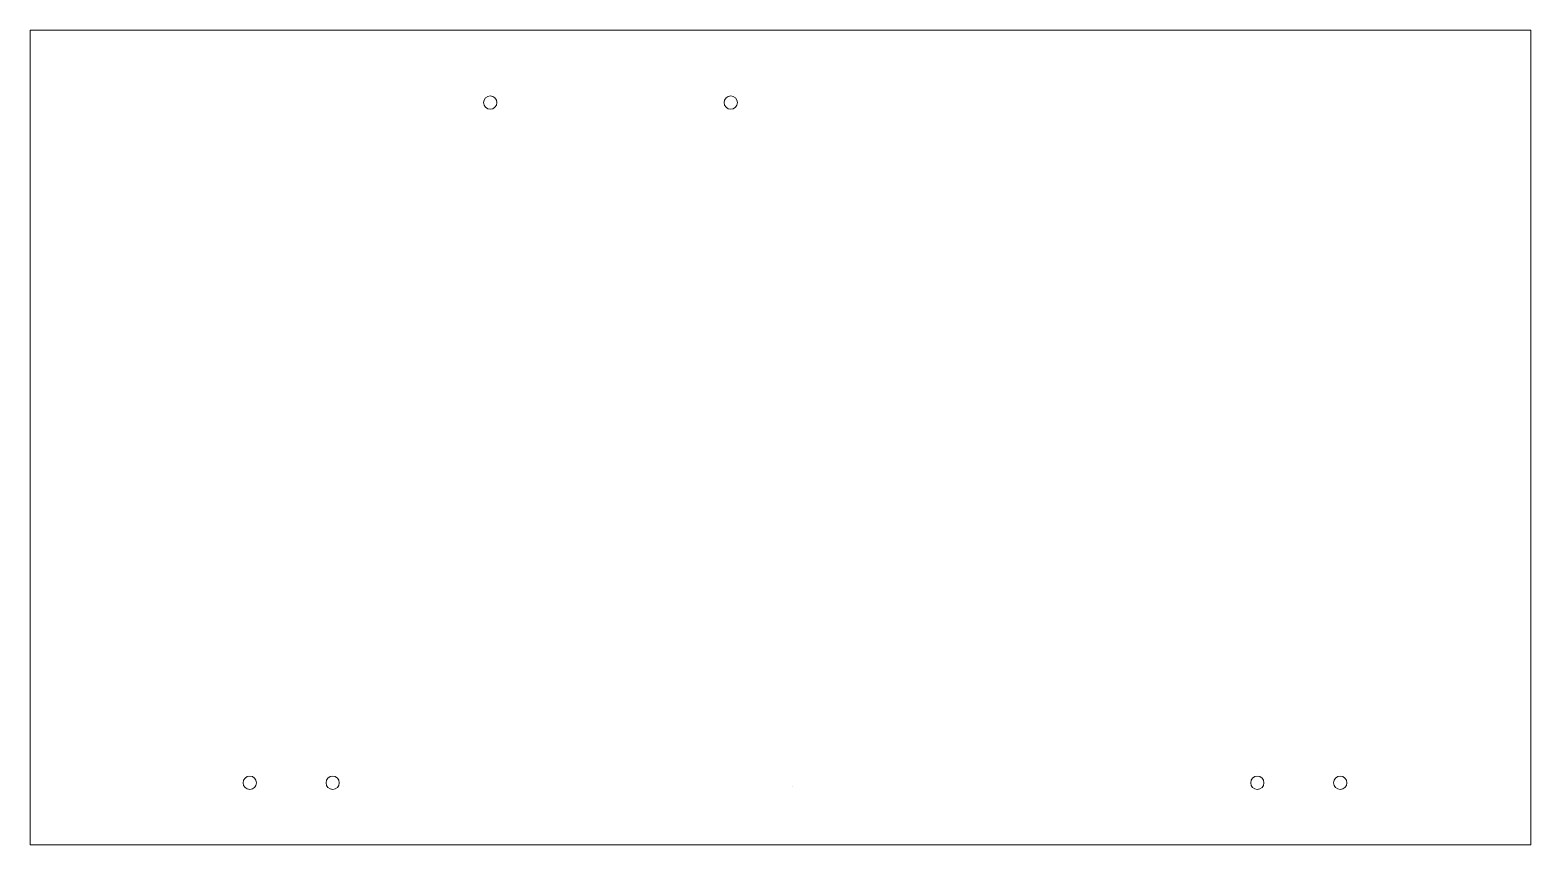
# Model space of a CAD drawing. Extents: x 0 to 362, y 0 to 197.
import ezdxf

# ---------------------------------------------------------------- set-up
doc = ezdxf.new("R2010")
doc.units = 0
doc.layers.add('ABDECKUNG', color=7, linetype='CONTINUOUS', lineweight=5)

msp = doc.modelspace()

# ---------------------------------------------------------------- linework, layer by layer
at = {"layer": 'ABDECKUNG', "color": 7, "true_color": 0xffffff}
for points in [[(0.141111, 0.141113), (0.141111, 196.641129), (362.141064, 196.641129), (362.141064, 0.141113), (0.141111, 0.141113), (0.141111, 0.141113), (0.141111, 0.141113), (0.141111, 0.141113), (0.141111, 0.141113), (0.141111, 0.141113), (0.141111, 0.141113)], [(112.741004, 179.141122), (112.741004, 179.141122), (112.741004, 179.141122), (112.741004, 179.141122), (112.741004, 179.141122), (112.741004, 179.141122), (112.741004, 179.141122), (112.741004, 179.141122)], [(170.741058, 179.141122), (170.741058, 179.141122), (170.741058, 179.141122), (170.741058, 179.141122), (170.741058, 179.141122), (170.741058, 179.141122), (170.741058, 179.141122), (170.741058, 179.141122)], [(54.740951, 15.141111), (54.740951, 15.141111), (54.740951, 15.141111), (54.740951, 15.141111), (54.740951, 15.141111), (54.740951, 15.141111), (54.740951, 15.141111), (54.740951, 15.141111)], [(74.740911, 15.141111), (74.740911, 15.141111), (74.740911, 15.141111), (74.740911, 15.141111), (74.740911, 15.141111), (74.740911, 15.141111), (74.740911, 15.141111), (74.740911, 15.141111)], [(297.741058, 15.141111), (297.741058, 15.141111), (297.741058, 15.141111), (297.741058, 15.141111), (297.741058, 15.141111), (297.741058, 15.141111), (297.741058, 15.141111), (297.741058, 15.141111)], [(317.741018, 15.141111), (317.741018, 15.141111), (317.741018, 15.141111), (317.741018, 15.141111), (317.741018, 15.141111), (317.741018, 15.141111), (317.741018, 15.141111), (317.741018, 15.141111)], [(183.963169, 14.229448), (183.963169, 14.229448), (183.963169, 14.229448), (183.963169, 14.229448), (183.963169, 14.229448), (183.963169, 14.229448), (183.963169, 14.229448), (183.963169, 14.229448)]]:
    msp.add_lwpolyline(points, close=True, dxfattribs=at)
for points in [[(111.141087, 180.74118), (110.257167, 180.74118), (109.540887, 180.024816), (109.540887, 179.141122)], [(109.540887, 179.141122), (109.540887, 178.257427), (110.257167, 177.541063), (111.141087, 177.541063)], [(112.741004, 179.141122), (112.741004, 180.024816), (112.024724, 180.74118), (111.141087, 180.74118)], [(111.141087, 177.541063), (112.024724, 177.541063), (112.741004, 178.257427), (112.741004, 179.141122)], [(169.140858, 180.74118), (168.25722, 180.74118), (167.54094, 180.024816), (167.54094, 179.141122)], [(167.54094, 179.141122), (167.54094, 178.257427), (168.25722, 177.541063), (169.140858, 177.541063)], [(170.741058, 179.141122), (170.741058, 180.024816), (170.024778, 180.74118), (169.140858, 180.74118)], [(169.140858, 177.541063), (170.024778, 177.541063), (170.741058, 178.257427), (170.741058, 179.141122)], [(53.141033, 16.757341), (52.250904, 16.757341), (51.532084, 16.03107), (51.541116, 15.141111)], [(51.541116, 15.141111), (51.532649, 14.251151), (52.250904, 13.524881), (53.141033, 13.524881)], [(54.740951, 15.141111), (54.749418, 16.03107), (54.031162, 16.757341), (53.141033, 16.757341)], [(53.141033, 13.524881), (54.031162, 13.524881), (54.749982, 14.251151), (54.740951, 15.141111)], [(73.140993, 16.757341), (72.250864, 16.757341), (71.532044, 16.03107), (71.541076, 15.141111)], [(71.541076, 15.141111), (71.532609, 14.251151), (72.250864, 13.524881), (73.140993, 13.524881)], [(74.740911, 15.141111), (74.749378, 16.03107), (74.031122, 16.757341), (73.140993, 16.757341)], [(73.140993, 13.524881), (74.031122, 13.524881), (74.749942, 14.251151), (74.740911, 15.141111)], [(296.140858, 16.74117), (295.25722, 16.74117), (294.54094, 16.024805), (294.54094, 15.141111)], [(294.54094, 15.141111), (294.54094, 14.257417), (295.25722, 13.541052), (296.140858, 13.541052)], [(297.741058, 15.141111), (297.741058, 16.024805), (297.024778, 16.74117), (296.140858, 16.74117)], [(296.140858, 13.541052), (297.024778, 13.541052), (297.741058, 14.257417), (297.741058, 15.141111)], [(316.140818, 16.74117), (315.25718, 16.74117), (314.5409, 16.024805), (314.5409, 15.141111)], [(314.5409, 15.141111), (314.5409, 14.257417), (315.25718, 13.541052), (316.140818, 13.541052)], [(317.741018, 15.141111), (317.741018, 16.024805), (317.024738, 16.74117), (316.140818, 16.74117)], [(316.140818, 13.541052), (317.024738, 13.541052), (317.741018, 14.257417), (317.741018, 15.141111)]]:
    msp.add_open_spline(points, degree=3, dxfattribs=at)

doc.saveas('drawing.dxf')
